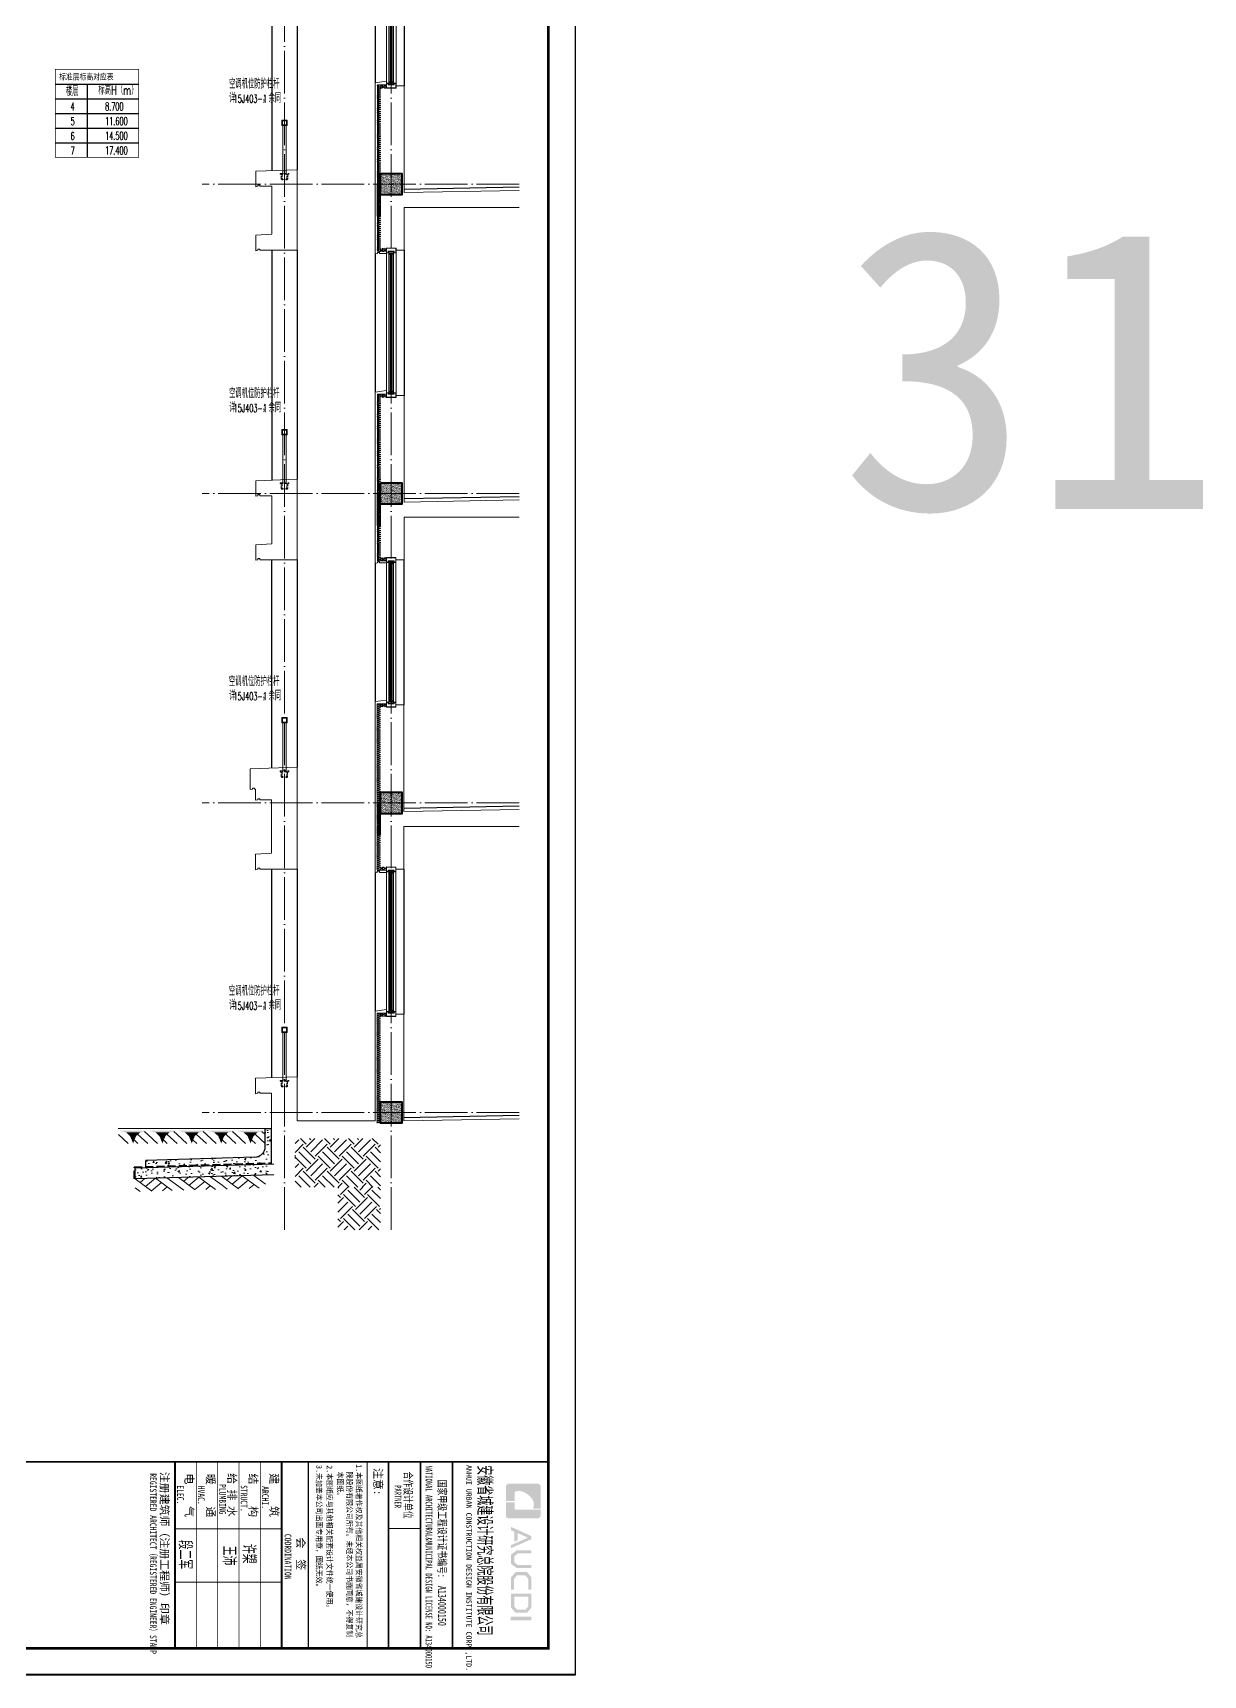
# Model space of a CAD drawing. Extents: x -518115 to 389031, y -231062 to 1628073.
# Drawn here: x 232998 to 243967, y -221678 to -206288 of the extents above; entities that cross this region are included whole.
import ezdxf

# ---------------------------------------------------------------- set-up
doc = ezdxf.new("R2010")
doc.units = 0
doc.header["$LTSCALE"] = 1000
doc.header["$MEASUREMENT"] = 0
doc.linetypes.add('DASH', pattern=[0.35, 0.25, -0.1])
doc.linetypes.add('DOTE', pattern=[2.42, 2, -0.2, 0.02, -0.2])
for name, color, linetype in [('C-Sheet-图框', 101, 'Continuous'), ('COLUMN', 9, 'Continuous'), ('DIM_SYMB', 3, 'Continuous'), ('PUB_TEXT', 4, 'Continuous'), ('图框', 140, 'Continuous'), ('图签文字', 147, 'Continuous'), ('看线', 251, 'Continuous'), ('立面-看线', 251, 'Continuous')]:
    doc.layers.add(name, color=color, linetype=linetype)
for name, color, linetype, lineweight in [('DOTE', 19, 'DOTE', 9), ('PUB_HATCH', 8, 'Continuous', 9), ('S_WINDOW', 144, 'Continuous', 15), ('WALL', 9, 'Continuous', 40), ('内粉刷', 37, 'Continuous', 9), ('填充', 251, 'Continuous', 5), ('立面-中轮廓线', 213, 'Continuous', 35), ('立面-栏杆', 105, 'Continuous', 15), ('粉刷', 251, 'Continuous', 9), ('细细', 250, 'Continuous', 0)]:
    doc.layers.add(name, color=color, linetype=linetype, lineweight=lineweight)
doc.layers.add('yichutu', color=7, linetype='Continuous', true_color=0xffffff, plot=False)
doc.styles.add('_TCH_DIM', font='SIMPLEX.shx', dxfattribs={"width": 0.7, "bigfont": 'GBCBIG.shx'})
doc.styles.add('C', font='')
doc.styles.add('HT', font='')
doc.styles.add('宋体', font='', dxfattribs={"height": 50})
doc.styles.add('建筑图签-1', font='', dxfattribs={"width": 0.7})
doc.styles.add('建筑图签-2', font='TXT.shx', dxfattribs={"width": 0.5, "bigfont": 'HZTXT.shx'})
doc.styles.get('C').set_extended_font_data('SimHei')
doc.styles.get('HT').set_extended_font_data('SimHei')
doc.styles.get('宋体').set_extended_font_data('SimSun')
doc.styles.get('建筑图签-1').set_extended_font_data('SimHei')
pattern_1 = [(50, (28072.99, 249033.25), (143.452037, -12.550427), [15, -165]), (355, (28072.99, 249033.25), (-27.750267, 150.438427), [12, -132]), (100.4514, (28084.94, 249032.2), (115.701876, 137.88791), [12.74804, -140.22842]), (46.1842, (28072.99, 249073.25), (213.44821, -33.1038), [22.5, -247.5]), (96.6356, (28090.77, 249070.5), (186.93254, 194.82357), [19.12206, -210.3426]), (351.1842, (28072.99, 249073.25), (186.93239, 194.82372), [18, -198]), (21, (28092.99, 249063.25), (119.38141, -80.52378), [15, -165]), (326, (28092.99, 249063.25), (48.663066, 145.03001), [12, -132]), (71.4514, (28102.93, 249056.54), (168.044526, 64.5061), [12.74804, -140.22842]), (37.5, (28072.986, 249033.25), (2.431971, 66.578771), [0, -130.4, 0, -134, 0, -132.5]), (7.5, (28072.986, 249033.25), (52.613907, 78.882342), [0, -76.4, 0, -127.4, 0, -50.5]), (327.5, (28028.386, 249033.25), (106.764487, -4.510974), [0, -50, 0, -156, 0, -207]), (317.5, (28008.39, 249033.25), (116.637234, 20.020996), [0, -65, 0, -103.6, 0, -147])]
pattern_2 = [(0, (-811253.24, -385446.952), (16.66875, 9.623705), [11.1125, -22.225]), (120, (-811253.24, -385446.952), (-16.66874801, 9.62370845), [11.1125, -22.225]), (60, (-811253.24, -385446.952), (1.99e-06, 19.24741345), [-22.225, 11.1125])]
pattern_3 = [(315, (-218910.2607, -140541.0897), (-1.767766953, -1.767766953), []), (315, (-218909.0822, -140541.0897), (-1.767766953, -1.767766953), [])]
pattern_4 = [(315, (-218910.2607, -141979.3279), (-1.767766953, -1.767766953), []), (315, (-218909.0822, -141979.3279), (-1.767766953, -1.767766953), [])]
pattern_5 = [(0, (-1508772.157, -481665.907), (16.66875, 9.623705), [11.1125, -22.225]), (120, (-1508772.157, -481665.907), (-16.66874801, 9.62370845), [11.1125, -22.225]), (60, (-1508772.157, -481665.907), (1.99e-06, 19.24741345), [-22.225, 11.1125])]

# ---------------------------------------------------------------- blocks, each defined once
blk = doc.blocks.new('院标1')
h = blk.add_hatch(color=150)
h.dxf.hatch_style = 1
h.set_gradient(color1=(33, 113, 253), color2=(33, 113, 253), tint=1, name='INVCURVED')
edge = h.paths.add_edge_path()
edge.add_spline(control_points=[(116373, 648379), (116379, 648379), (116382, 648379), (116391, 648379), (116391, 648379), (116391, 648379), (116616, 648379), (116616, 648379), (116616, 648379), (116616, 648379), (116616, 648054), (116616, 648054), (116616, 648054), (116616, 648054), (116108, 648054), (116108, 648054), (116108, 648054), (116028, 648054), (115963, 648111), (115963, 648199), (115963, 648199), (115963, 648199), (115963, 649215), (115963, 649215), (115963, 649215), (115963, 649295), (116018, 649360), (116108, 649360), (116108, 649360), (116108, 649360), (116897, 649360), (116897, 649360), (116897, 649360), (116897, 649360), (116897, 649080), (116897, 649080), (116897, 649080), (116897, 649080), (116566, 649140), (116356, 648859), (116356, 648859), (116245, 648719), (116240, 648545), (116247, 648466), (116247, 648466), (116254, 648386), (116247, 648466), (116247, 648466), (116247, 648466), (116247, 648466), (116258, 648374), (116373, 648379)], knot_values=[0, 0, 0, 0, 0.071429, 0.071429, 0.071429, 0.107143, 0.142857, 0.142857, 0.142857, 0.178571, 0.214286, 0.214286, 0.214286, 0.25, 0.285714, 0.285714, 0.285714, 0.321429, 0.357143, 0.357143, 0.357143, 0.392857, 0.428571, 0.428571, 0.428571, 0.464286, 0.5, 0.5, 0.5, 0.535714, 0.571429, 0.571429, 0.571429, 0.607143, 0.642857, 0.642857, 0.642857, 0.678571, 0.714286, 0.714286, 0.714286, 0.75, 0.785714, 0.785714, 0.785714, 0.821429, 0.857143, 0.857143, 0.857143, 0.928571, 1, 1, 1, 1], degree=3, periodic=0)
h = blk.add_hatch(color=150)
h.dxf.hatch_style = 1
h.set_gradient(color1=(33, 113, 253), color2=(33, 113, 253), tint=1, name='INVCURVED')
edge = h.paths.add_edge_path()
edge.add_spline(control_points=[(117268, 649215), (117268, 649215), (117268, 648199), (117268, 648199), (117268, 648199), (117268, 648114), (117212, 648054), (117123, 648054), (117123, 648054), (117123, 648054), (116663, 648054), (116663, 648054), (116663, 648054), (116663, 648054), (116663, 648379), (116663, 648379), (116663, 648379), (116663, 648379), (116865, 648379), (116865, 648379), (116865, 648379), (116907, 648379), (116941, 648413), (116941, 648455), (116941, 648455), (116941, 648455), (116941, 649360), (116941, 649360), (116941, 649360), (116941, 649360), (117123, 649360), (117123, 649360), (117123, 649360), (117204, 649360), (117268, 649306), (117268, 649215)], knot_values=[0, 0, 0, 0, 0.1, 0.1, 0.1, 0.15, 0.2, 0.2, 0.2, 0.25, 0.3, 0.3, 0.3, 0.35, 0.4, 0.4, 0.4, 0.45, 0.5, 0.5, 0.5, 0.55, 0.6, 0.6, 0.6, 0.65, 0.7, 0.7, 0.7, 0.75, 0.8, 0.8, 0.8, 0.9, 1, 1, 1, 1], degree=3, periodic=0)
blk = doc.blocks.new('GFDDDDRG')
at = {"layer": '图框'}
h = blk.add_hatch(color=256, dxfattribs=at)
h.paths.add_polyline_path([(922489, -158906), (922489, -158969), (922104, -158969), (922104, -158906)])
h.paths.add_polyline_path([(922431, -158530), (922168, -158530), (922168, -158710), (922221, -158772), (922380, -158772), (922431, -158712)], flags=16)
h.paths.add_polyline_path([(922490, -158471), (922109, -158471), (922109, -158732), (922194, -158831), (922408, -158831), (922490, -158733)])
h.paths.add_polyline_path([(922492, -158399), (922434, -158399), (922434, -158196), (922378, -158129), (922219, -158129), (922167, -158196), (922167, -158400), (922107, -158400), (922107, -158169), (922194, -158067), (922408, -158067), (922492, -158166)])
h.paths.add_polyline_path([(922491, -157658), (922491, -157718), (922235, -157718), (922170, -157775), (922170, -157880), (922235, -157937), (922491, -157937), (922491, -157994), (922217, -157994), (922108, -157912), (922108, -157743), (922218, -157658)])
h.paths.add_polyline_path([(922490, -157392), (922490, -157450), (922108, -157621), (922108, -157564), (922425, -157423), (922231, -157335), (922231, -157471), (922173, -157501), (922173, -157311), (922107, -157282), (922107, -157220)])
for p, q in [((920410, -156002), (920410, -159502)), ((921010, -156002), (921010, -159502)), ((921010, -156002), (921010, -159502))]:
    blk.add_line(p, q, dxfattribs=at)
blk.add_lwpolyline([(923310, -107437), (923310, -159999), (893610, -159999), (893610, -107437)], close=True, dxfattribs=at)
blk.add_lwpolyline([(923310, -107437), (923310, -159999), (893610, -159999), (893610, -107437)], close=True, dxfattribs=at)
at = {"layer": '图框', "const_width": 50}
blk.add_lwpolyline([(894110, -159499), (922810, -159499), (922810, -108687), (894110, -108687)], close=True, dxfattribs=at)
at = {"layer": '图框'}
for points, const_width in [([(894110, -156002), (922810, -156002)], 35), ([(915810, -156006), (915810, -159506)], 35), ([(916210, -156006), (916210, -159506)], 17.5), ([(916610, -156006), (916610, -159506)], 17.5), ([(917010, -156006), (917010, -159506)], 17.5), ([(917410, -156006), (917410, -159506)], 17.5), ([(917810, -156006), (917810, -159506)], 35), ([(917810, -156006), (917810, -159506)], 35), ([(918310, -156006), (918310, -159506)], 30), ([(919410, -156002), (919410, -159502)], 17.5), ([(919810, -156002), (919810, -159502)], 30), ([(919810, -156002), (919810, -159502)], 30), ([(920410, -156002), (920410, -159502)], 30), ([(920410, -156002), (920410, -159502)], 30), ([(921010, -156002), (921010, -159502)], 30), ([(917810, -157256), (915810, -157256)], 17.5), ([(920410, -157252), (919810, -157252)], 17.5), ([(917810, -158256), (915810, -158256)], 17.5)]:
    blk.add_lwpolyline(points, dxfattribs=dict(at, const_width=const_width))
at = {"xscale": 0.5, "yscale": 0.5, "zscale": 0.5, "rotation": 270}
blk.add_blockref('院标1', (597985, -98428), dxfattribs=at)
at = {"layer": '图框'}
for s, height, style, width, p in [(' 2.本图纸应与其他相关配套设计文件统一使用。 ', 105, 'HT', 0.88, (918656, -155989)), ('1.本图纸著作权及其他相关权益属安徽省城建设计研究总', 105, 'HT', 0.88, (919206, -156045)), ('REGISTERED ARCHITECT（REGISTERED ENGINEER）STAMP', 125, '建筑图签-1', 0.7, (915339, -156216)), ('3.未加盖本公司出图专用章，图纸无效。', 105, 'HT', 0.88, (918459, -156061)), ('本图纸。', 105, 'HT', 0.88, (918854, -156184)), ('院股份有限公司所有。未经本公司书面同意，不得复制', 105, 'HT', 0.88, (919029, -156184)), ('NATIONAL ARCHITECTURAL&MUNICIPAL DESIGN LICENSE NO: A134000150', 125, '建筑图签-1', 0.6, (920507, -156070)), ('ANHUI URBAN CONSTRUCTION DESIGN INSTITUTE CORP.,LTD.', 100, '建筑图签-1', 0.91, (921271, -156061)), ('ELEC.', 125, '建筑图签-1', 0.7, (915850, -156441)), ('HVAC.', 125, '建筑图签-1', 0.7, (916242, -156449)), ('PLUMBING', 125, '建筑图签-1', 0.7, (916639, -156417)), ('STRUCT.', 125, '建筑图签-1', 0.7, (917042, -156437)), ('ARCHI.', 125, '建筑图签-1', 0.7, (917441, -156457)), ('PARTNER', 125, '建筑图签-1', 0.6, (919927, -156439)), ('COORDINATION', 125, '建筑图签-1', 0.7, (917866, -157352))]:
    blk.add_text(s, height=height, rotation=270, dxfattribs=dict(at, style=style, width=width)).set_placement(p)
at = {"layer": '图签文字', "color": 7, "style": '建筑图签-1'}
for s, p in [('注册建筑师（注册工程师）印章', (915537, -156190)), ('电    气', (916001, -156219)), ('暖    通', (916401, -156224)), ('给 排 水', (916802, -156214)), ('结    构', (917199, -156219)), ('建    筑', (917593, -156217)), ('注意:', (919541, -156118)), ('会  签', (918094, -157419))]:
    blk.add_text(s, height=150, rotation=270, dxfattribs=at).set_placement(p)
for s, height, width, p in [('合作设计单位', 150, 0.7, (920105, -156184)), ('国家甲级工程设计证书编号:  A134000150', 150, 0.7, (920743, -156338)), ('安徽省城建设计研究总院股份有限公司', 250, 0.55, (921498, -156066))]:
    blk.add_text(s, height=height, rotation=270, dxfattribs=dict(at, width=width)).set_placement(p)
at = {"layer": '图签文字', "color": 1, "style": '建筑图签-2', "width": 0.7}
for s, p in [('段二军', (915876, -157462)), ('王沛', (916703, -157575)), ('许槊', (917074, -157539))]:
    blk.add_text(s, height=250, rotation=270, dxfattribs=at).set_placement(p)
blk = doc.blocks.new('yct-1051-594-26275-14850-25-1002.0')
at = {"layer": 'yichutu', "color": 7, "true_color": 0xffffff}
blk.add_lwpolyline([(0, 0), (0, 14850), (26275, 14850), (26275, 0)], close=True, dxfattribs=at)
blk = doc.blocks.new('$LinePat$素土夯实')
at = {"color": 0}
for p, q in [((0, -210), (210, 0)), ((120, -300), (420, 0)), ((420, 0), (608, -188)), ((495, -300), (795, 0)), ((615, 0), (705, -90)), ((210, -210), (300, -300)), ((315, -105), (502, -293)), ((705, -300), (795, -210))]:
    blk.add_line(p, q, dxfattribs=at)
blk = doc.blocks.new('$LinePat$自然土壤')
at = {"color": 0}
for p, q in [((0, -90), (71, -19)), ((0, -300), (211, -89)), ((210, -300), (286, -224)), ((420, -300), (630, -90))]:
    blk.add_line(p, q, dxfattribs=at)
for points in [[(0, 0), (630, 0), (168, -45), (462, -45)], [(168, -45), (462, -45), (252, -132), (378, -132)], [(252, -132), (378, -132), (315, -300)]]:
    blk.add_solid(points, dxfattribs=at)
blk = doc.blocks.new('sanshui')
at = {"layer": '粉刷'}
h = blk.add_hatch(dxfattribs=at)
h.set_pattern_fill('混凝土', color=256, scale=20)
h.set_pattern_definition(pattern_1)
edge = h.paths.add_edge_path()
edge.add_line((346318, 427330), (346258, 427330))
edge.add_line((346258, 427330), (346258, 427160))
edge.add_arc((346158, 427160), 100, 271.7184, 360, ccw=False)
edge.add_line((346161, 427060), (345138, 427030))
edge.add_line((345138, 427030), (345138, 426970))
edge.add_line((345138, 426970), (346318, 427005))
edge.add_line((346318, 427005), (346318, 427330))
h = blk.add_hatch(dxfattribs=at)
h.set_pattern_fill('混凝土', color=256, scale=20)
h.set_pattern_definition(pattern_1)
h.paths.add_polyline_path([(346338, 426896), (346338, 426996), (345038, 426957), (345038, 426857)])
at = {"layer": 'COLUMN'}
for p, q in [((346258, 427330), (346318, 427330)), ((346258, 427160), (346258, 427330)), ((346318, 426995), (346318, 427330)), ((346338, 426996), (345038, 426957)), ((345038, 426857), (345038, 426957)), ((346161, 427060), (345138, 427030)), ((345138, 426960), (345138, 427030)), ((346338, 426896), (345038, 426857))]:
    blk.add_line(p, q, dxfattribs=at)
blk.add_arc((346158, 427160), 100, 271.7184, 0, dxfattribs=at)
at = {"layer": '立面-中轮廓线', "linetype": 'DASH', "ltscale": 0.3}
blk.add_lwpolyline([(345028, 426857), (345028, 426966), (346318, 427005)], dxfattribs=at)
at = {"layer": '粉刷'}
blk.add_line((344881, 427330), (346258, 427330), dxfattribs=at)
at = {"layer": '粉刷', "yscale": 0.4, "zscale": 0.4}
for name, p, xscale, rotation in [('$LinePat$自然土壤', (345157, 427310), -0.4369306507241237, 359.9999999999903), ('$LinePat$自然土壤', (345432, 427310), -0.4369306507241237, 359.9999999999903), ('$LinePat$自然土壤', (345707, 427310), -0.4369306507241237, 359.9999999999903), ('$LinePat$自然土壤', (345983, 427310), -0.4369306507241237, 359.9999999999903), ('$LinePat$自然土壤', (346258, 427310), -0.4369306507241237, 359.9999999999903), ('$LinePat$素土夯实', (345444, 426869), -0.5117605352322558, 1.718358001643932), ('$LinePat$素土夯实', (345851, 426881), -0.5117605352322558, 1.718358001643932), ('$LinePat$素土夯实', (346258, 426893), -0.5117605352322558, 1.718358001643932)]:
    blk.add_blockref(name, p, dxfattribs=dict(at, xscale=xscale, rotation=rotation))
blk = doc.blocks.new('zrszerf')
at = {"layer": '细细'}
h = blk.add_hatch(dxfattribs=at)
h.set_pattern_fill('金属', color=256, style=0)
h.set_pattern_definition(pattern_3)
h.paths.add_polyline_path([(257695, 608543), (257715, 608543), (257715, 608557), (257765, 608557), (257765, 608543), (257785, 608543), (257785, 608588), (257695, 608588)])
h.paths.add_polyline_path([(257713, 608559), (257713, 608545), (257697, 608545), (257697, 608586), (257783, 608586), (257783, 608545), (257767, 608545), (257767, 608559)], flags=16)
h = blk.add_hatch(dxfattribs=at)
h.set_pattern_fill('金属', color=256, style=0)
h.set_pattern_definition(pattern_3)
h.paths.add_polyline_path([(257762, 608555), (257762, 608530), (257750, 608530), (257750, 608540), (257729, 608540), (257729, 608530), (257717, 608530), (257717, 608555)])
h.paths.add_polyline_path([(257719, 608553), (257719, 608532), (257727, 608532), (257727, 608542), (257752, 608542), (257752, 608532), (257760, 608532), (257760, 608553)], flags=16)
h = blk.add_hatch(color=256, dxfattribs=at)
edge = h.paths.add_edge_path()
edge.add_line((257735, 608540), (257735, 608528))
edge.add_arc((257740, 608520), 9.44, 61.5175, 118.4825, ccw=False)
edge.add_line((257744, 608528), (257744, 608540))
edge.add_arc((257740, 608548), 9.44, 241.5175, 298.4825, ccw=False)
h = blk.add_hatch(dxfattribs=at)
h.set_pattern_fill('金属', color=256, style=0)
h.set_pattern_definition(pattern_4)
h.paths.add_polyline_path([(257695, 607233), (257715, 607233), (257715, 607220), (257765, 607220), (257765, 607233), (257785, 607233), (257785, 607188), (257695, 607188)])
h.paths.add_polyline_path([(257713, 607218), (257713, 607231), (257697, 607231), (257697, 607190), (257783, 607190), (257783, 607231), (257767, 607231), (257767, 607218)], flags=16)
h = blk.add_hatch(dxfattribs=at)
h.set_pattern_fill('金属', color=256, style=0)
h.set_pattern_definition(pattern_4)
h.paths.add_polyline_path([(257762, 607222), (257762, 607247), (257750, 607247), (257750, 607237), (257729, 607237), (257729, 607247), (257717, 607247), (257717, 607222)])
h.paths.add_polyline_path([(257719, 607224), (257719, 607245), (257727, 607245), (257727, 607235), (257752, 607235), (257752, 607245), (257760, 607245), (257760, 607224)], flags=16)
h = blk.add_hatch(color=256, dxfattribs=at)
edge = h.paths.add_edge_path()
edge.add_line((257735, 607237), (257735, 607249))
edge.add_arc((257740, 607257), 9.44, 241.5175, 298.4825)
edge.add_line((257744, 607249), (257744, 607237))
edge.add_arc((257740, 607229), 9.44, 61.5175, 118.4825)
at = {"layer": 'S_WINDOW'}
for p, q in [((257695, 607233), (257695, 608543)), ((257717, 607247), (257717, 608530)), ((257762, 607247), (257762, 608530)), ((257785, 607233), (257785, 608543))]:
    blk.add_line(p, q, dxfattribs=at)
for points in [[(257785, 608588), (257785, 608543), (257765, 608543), (257765, 608557), (257715, 608557), (257715, 608543), (257695, 608543), (257695, 608588)], [(257783, 608586), (257783, 608545), (257767, 608545), (257767, 608559), (257713, 608559), (257713, 608545), (257697, 608545), (257697, 608586)], [(257762, 608555), (257762, 608530), (257750, 608530), (257750, 608540), (257729, 608540), (257729, 608530), (257717, 608530), (257717, 608555)], [(257760, 608553), (257760, 608532), (257752, 608532), (257752, 608542), (257727, 608542), (257727, 608532), (257719, 608532), (257719, 608553)], [(257785, 607188), (257785, 607233), (257765, 607233), (257765, 607220), (257715, 607220), (257715, 607233), (257695, 607233), (257695, 607188)], [(257783, 607190), (257783, 607231), (257767, 607231), (257767, 607218), (257713, 607218), (257713, 607231), (257697, 607231), (257697, 607190)], [(257762, 607222), (257762, 607247), (257750, 607247), (257750, 607237), (257729, 607237), (257729, 607247), (257717, 607247), (257717, 607222)], [(257760, 607224), (257760, 607245), (257752, 607245), (257752, 607235), (257727, 607235), (257727, 607245), (257719, 607245), (257719, 607224)]]:
    blk.add_lwpolyline(points, close=True, dxfattribs=at)
at = {"layer": '细细'}
for points in [[(257729, 608530), (257729, 607247)], [(257735, 607249), (257735, 608540)], [(257744, 607249), (257744, 608540)], [(257750, 608530), (257750, 607247)]]:
    blk.add_lwpolyline(points, dxfattribs=at)
for points in [[(257735, 608540), (257735, 608528, -0.253805), (257744, 608528), (257744, 608540, -0.253805)], [(257735, 607237), (257735, 607249, 0.253805), (257744, 607249), (257744, 607237, 0.253805)]]:
    blk.add_lwpolyline(points, format="xyb", close=True, dxfattribs=at)
blk = doc.blocks.new('A$C01BC52BD')
at = {"layer": '立面-栏杆'}
for p, q in [((-15, 0), (-15, 450)), ((15, 450), (15, 0))]:
    blk.add_line(p, q, dxfattribs=at)
at = {"layer": '立面-栏杆', "linetype": 'DASH', "ltscale": 0.1}
for p, q in [((40, 0), (-40, 0)), ((-40, 0), (-40, -7)), ((40, -7), (40, 0)), ((-40, -7), (-30, -7)), ((-30, -7), (-30, -51)), ((-22, -7), (22, -7)), ((-22, -51), (-22, -7)), ((-15, -53), (-21, -53)), ((-21, -60), (-15, -60)), ((-13, -57), (-13, -56)), ((13, -56), (13, -57)), ((21, -53), (15, -53)), ((15, -60), (21, -60)), ((22, -7), (22, -51)), ((30, -7), (40, -7)), ((30, -51), (30, -7))]:
    blk.add_line(p, q, dxfattribs=at)
at = {"layer": '立面-栏杆'}
for points in [[(25, 500), (-25, 500), (-25, 450), (25, 450)], [(19, 494), (-19, 494), (-19, 456), (19, 456)]]:
    blk.add_lwpolyline(points, close=True, dxfattribs=at)
at = {"layer": '立面-栏杆', "linetype": 'DASH', "ltscale": 0.1}
for centre, major_axis, start_param, end_param in [((-21, -51), (6.36, 6.36), 2.356194, 3.926991), ((-21, -51), (1.27, 1.27), 2.356194, 3.926991), ((-15, -56), (1.91, 1.91), 5.497787, 7.068583), ((-15, -57), (1.91, 1.91), 3.926991, 5.497787), ((15, -56), (1.91, 1.91), 0.785398, 2.356194), ((17, -55), (3.53, 3.53), 2.748894, 3.534292), ((21, -51), (-6.36, 6.36), 2.356194, 3.926991), ((21, -51), (-1.27, 1.27), 2.356194, 3.926991)]:
    blk.add_ellipse(centre, major_axis=major_axis, ratio=1, start_param=start_param, end_param=end_param, dxfattribs=at)
blk = doc.blocks.new('A$C2F8614E4')
at = {"layer": 'PUB_TEXT', "style": '_TCH_DIM'}
for s, height, width, p in [('空调机位防护栏杆', 84.4, 0.7, (-495, 296)), ('详', 84.4, 0.7, (-495, 163)), ('15J403-1', 74.4, 0.494118, (-452, 163)), ('，余同', 84.4, 0.7, (-183, 163))]:
    blk.add_text(s, height=height, dxfattribs=dict(at, width=width)).set_placement(p)
blk = doc.blocks.new('HFHFHTFHSD')
at = {"layer": '立面-看线'}
h = blk.add_hatch(dxfattribs=at)
h.set_pattern_fill('HONEY', color=256, scale=7)
h.set_pattern_definition(pattern_2)
h.paths.add_polyline_path([(933746, -117386), (933776, -117386), (933776, -116386), (933831, -116386), (933831, -116356), (933746, -116356)])
h = blk.add_hatch(dxfattribs=at)
h.set_pattern_fill('碎沙', color=256, scale=4)
h.set_pattern_definition([(37.5, (132722.289, -502748.035), (-0.32000626, 9.78826475), [0, -7.7216, 0, -8.636, 0, -8.255]), (7.5, (132722.29, -502748.035), (8.99046566, 14.33650201), [0, -4.1656, 0, -6.9596, 0, -2.667]), (327.5, (132716.041, -502748.035), (15.819847405, 0.02874369), [0, -2.54, 0, -9.144, 0, -11.938]), (317.5, (132716.041, -502748.035), (15.27112905, 4.45858647), [0, -1.27, 0, -5.9944, 0, -6.858])])
h.paths.add_polyline_path([(933776, -117386), (933976, -117386), (933976, -117186), (933776, -117186)])
h = blk.add_hatch(dxfattribs=at)
h.set_pattern_fill('HONEY', color=256, scale=7)
h.set_pattern_definition(pattern_2)
h.paths.add_polyline_path([(933746, -117386), (933776, -117386), (933776, -117886), (933831, -117886), (933831, -117916), (933746, -117916)])
at = {"layer": 'PUB_HATCH', "color": 215, "true_color": 0xa953a0}
for points in [[(933746, -117386), (933746, -116356), (933831, -116356)], [(933831, -117916), (933746, -117916), (933746, -117386)]]:
    blk.add_lwpolyline(points, dxfattribs=at)
at = {"layer": 'WALL'}
blk.add_lwpolyline([(933776, -117186), (933976, -117186), (933976, -117386), (933776, -117386)], close=True, dxfattribs=at)
at = {"layer": '内粉刷'}
blk.add_line((933726, -117386), (933726, -117936), dxfattribs=at)
for points in [[(933726, -117386), (933726, -116336), (933831, -116321)], [(933921, -116366), (933996, -116366), (933996, -117366)], [(932646, -117906), (932996, -117906), (932996, -117151), (932606, -117166), (932606, -117306)], [(932646, -117306), (932646, -117296), (932626, -117296), (932626, -117306), (932606, -117311), (932606, -117306)], [(932646, -117306), (932756, -117306), (932756, -117756), (932606, -117766), (932606, -117906)], [(935074, -117346), (933996, -117366)], [(933921, -117906), (933996, -117906), (933996, -117506), (935074, -117506)], [(932596, -117936), (932596, -117936)], [(932646, -117906), (932646, -117896), (932626, -117896), (932626, -117906), (932606, -117911), (932606, -117906)], [(933766, -117936), (933766, -117926), (933746, -117926), (933746, -117936), (933726, -117941), (933726, -117936)], [(933766, -117936), (933831, -117936)]]:
    blk.add_lwpolyline(points, dxfattribs=at)
at = {"layer": '看线'}
for p, q in [((932756, -115006), (932756, -117160)), ((932996, -115006), (932996, -117151)), ((933726, -115036), (933726, -116336)), ((933996, -115006), (933996, -116366))]:
    blk.add_line(p, q, dxfattribs=at)
at = {"layer": '看线', "color": 32}
blk.add_lwpolyline([(935074, -117316), (933996, -117336)], dxfattribs=at)
for name, p in [('zrszerf', (676136, -723574)), ('A$C2F8614E4', (932851, -116686))]:
    blk.add_blockref(name, p)
at = {"xscale": -1}
blk.add_blockref('A$C01BC52BD', (932876, -117186), dxfattribs=at)
blk = doc.blocks.new('VDVDXAXFSFFX')
at = {"layer": 'PUB_HATCH'}
h = blk.add_hatch(dxfattribs=at)
h.set_pattern_fill('DOTS', color=251, scale=2, style=0)
h.set_pattern_definition([(0, (924712.4965, -148185.593), (1.5875, 3.175), [0, -3.175])])
h.paths.add_polyline_path([(924682, -148186), (924712, -148186), (924712, -147936), (924712, -147886), (924712, -147886), (924712, -147886), (924682, -147886)])
at = {"layer": 'PUB_HATCH', "color": 5}
blk.add_lwpolyline([(924712, -147886), (924682, -147886), (924682, -148186), (924712, -148186)], close=True, dxfattribs=at)

msp = doc.modelspace()

# ---------------------------------------------------------------- hatches: boundary and pattern name
at = {"layer": '填充'}
h = msp.add_hatch(dxfattribs=at)
h.set_pattern_fill('EARTH', color=250, scale=50, angle=45, style=0)
h.set_pattern_definition([(45, (-630052.46, -90418.95), (0, 224.506403), [158.75, -158.75]), (45, (-630094.56, -90376.86), (0, 224.506403), [158.75, -158.75]), (45, (-630136.65, -90334.77), (0, 224.506403), [158.75, -158.75]), (135, (-630136.65, -90306.7), (-224.506403, 0), [158.75, -158.75]), (135, (-630094.56, -90264.6), (-224.506403, 0), [158.75, -158.75]), (135, (-630052.46, -90222.51), (-224.506403, 0), [158.75, -158.75])])
h.paths.add_polyline_path([(235456.6, -217105), (236256.6, -217105), (236256.6, -216650), (235456.6, -216650)])
h = msp.add_hatch(dxfattribs=at)
h.set_pattern_fill('EARTH', color=250, scale=50, angle=45, style=0)
h.set_pattern_definition([(45, (-879241.66, -672698.41), (0, 224.506403), [158.75, -158.75]), (45, (-879283.76, -672656.31), (0, 224.506403), [158.75, -158.75]), (45, (-879325.85, -672614.22), (0, 224.506403), [158.75, -158.75]), (135, (-879325.85, -672586.16), (-224.506403, 0), [158.75, -158.75]), (135, (-879283.76, -672544.06), (-224.506403, 0), [158.75, -158.75]), (135, (-879241.66, -672501.97), (-224.506403, 0), [158.75, -158.75])])
h.paths.add_polyline_path([(236256.6, -217105), (235856.6, -217105), (235856.6, -217505), (236256.6, -217505)])
at = {"layer": '立面-看线'}
h = msp.add_hatch(dxfattribs=at)
h.set_pattern_fill('HONEY', color=256, scale=7)
h.set_pattern_definition(pattern_5)
h.paths.add_polyline_path([(236226.6, -213605), (236256.6, -213605), (236256.6, -212605), (236311.6, -212605), (236311.6, -212575), (236226.6, -212575)])
h = msp.add_hatch(dxfattribs=at)
h.set_pattern_fill('碎沙', color=256, scale=4)
h.set_pattern_definition([(37.5, (-564796.628, -598966.989), (-0.32000626, 9.78826475), [0, -7.7216, 0, -8.636, 0, -8.255]), (7.5, (-564796.628, -598966.989), (8.99046566, 14.33650201), [0, -4.1656, 0, -6.9596, 0, -2.667]), (327.5, (-564802.877, -598966.989), (15.819847405, 0.02874369), [0, -2.54, 0, -9.144, 0, -11.938]), (317.5, (-564802.877, -598966.989), (15.27112905, 4.45858647), [0, -1.27, 0, -5.9944, 0, -6.858])])
h.paths.add_polyline_path([(236256.6, -213605), (236456.6, -213605), (236456.6, -213405), (236256.6, -213405)])
h = msp.add_hatch(dxfattribs=at)
h.set_pattern_fill('HONEY', color=256, scale=7)
h.set_pattern_definition(pattern_5)
h.paths.add_polyline_path([(236226.6, -213605), (236256.6, -213605), (236256.6, -214105), (236311.6, -214105), (236311.6, -214135), (236226.6, -214135)])
h = msp.add_hatch(dxfattribs=at)
h.set_pattern_fill('HONEY', color=256, scale=7)
h.set_pattern_definition([(0, (-1508772.157, -484565.907), (16.66875, 9.623705), [11.1125, -22.225]), (120, (-1508772.157, -484565.907), (-16.66874801, 9.62370845), [11.1125, -22.225]), (60, (-1508772.157, -484565.907), (1.99e-06, 19.24741345), [-22.225, 11.1125])])
h.paths.add_polyline_path([(236226.6, -216505), (236256.6, -216505), (236256.6, -215505), (236311.6, -215505), (236311.6, -215475), (236226.6, -215475)])
h = msp.add_hatch(dxfattribs=at)
h.set_pattern_fill('碎沙', color=256, scale=4)
h.set_pattern_definition([(37.5, (-564796.628, -601866.989), (-0.32000626, 9.78826475), [0, -7.7216, 0, -8.636, 0, -8.255]), (7.5, (-564796.628, -601866.989), (8.99046566, 14.33650201), [0, -4.1656, 0, -6.9596, 0, -2.667]), (327.5, (-564802.877, -601866.989), (15.819847405, 0.02874369), [0, -2.54, 0, -9.144, 0, -11.938]), (317.5, (-564802.877, -601866.989), (15.27112905, 4.45858647), [0, -1.27, 0, -5.9944, 0, -6.858])])
h.paths.add_polyline_path([(236256.6, -216505), (236456.6, -216505), (236456.6, -216305), (236256.6, -216305)])

# ---------------------------------------------------------------- linework, layer by layer
at = {"layer": 'C-Sheet-图框', "color": 0}
for p, q in [((233208.6, -206767.6), (233991.4, -206767.6)), ((233208.6, -206767.6), (233991.4, -206767.6)), ((233508.9, -206767.6), (233508.9, -207455.1)), ((233208.6, -206905.1), (233991.4, -206905.1)), ((233208.6, -207042.6), (233991.4, -207042.6)), ((233208.6, -207180.1), (233991.4, -207180.1)), ((233208.6, -207317.6), (233991.4, -207317.6))]:
    msp.add_line(p, q, dxfattribs=at)
at = {"layer": 'C-Sheet-图框', "color": 0, "const_width": 6}
msp.add_lwpolyline([(233208.6, -207455.1), (233991.4, -207455.1), (233991.4, -206630.1), (233208.6, -206630.1)], close=True, dxfattribs=at)
at = {"layer": 'DOTE', "linetype": 'DOTE', "ltscale": 0.2}
for p, q in [((235356.6, -217505), (235356.6, -197905)), ((236356.6, -217505), (236356.6, -197905)), ((237555.1, -207705), (234586.4, -207705)), ((237555.1, -210605), (234586.4, -210605)), ((237555.1, -213505), (234586.4, -213505)), ((237555.1, -216405), (234586.4, -216405))]:
    msp.add_line(p, q, dxfattribs=at)
at = {"layer": 'PUB_HATCH', "color": 215, "true_color": 0xa953a0}
msp.add_line((235456.6, -216835), (235456.6, -216805), dxfattribs=at)
for points in [[(236226.6, -213605), (236226.6, -212575), (236311.6, -212575)], [(236311.6, -214135), (236226.6, -214135), (236226.6, -213605)], [(236226.6, -216505), (236226.6, -215475), (236311.6, -215475)]]:
    msp.add_lwpolyline(points, dxfattribs=at)
at = {"layer": 'WALL'}
for points in [[(236256.6, -213405), (236456.6, -213405), (236456.6, -213605), (236256.6, -213605)], [(236256.6, -216305), (236456.6, -216305), (236456.6, -216505), (236256.6, -216505)]]:
    msp.add_lwpolyline(points, close=True, dxfattribs=at)
at = {"layer": '内粉刷'}
for p, q in [((236206.6, -213605), (236206.6, -214155)), ((236206.6, -216420), (236206.6, -216485))]:
    msp.add_line(p, q, dxfattribs=at)
for points in [[(236206.6, -213605), (236206.6, -212555), (236311.6, -212540)], [(236401.6, -212585), (236476.6, -212585), (236476.6, -213585)], [(235126.6, -214125), (235476.6, -214125), (235476.6, -213170), (235036.6, -213185), (235036.6, -213375)], [(235076.6, -213375), (235076.6, -213365), (235056.6, -213365), (235056.6, -213375), (235036.6, -213380), (235036.6, -213375)], [(235076.6, -213375), (235086.6, -213375), (235086.6, -213475)], [(235126.6, -213475), (235126.6, -213465), (235106.6, -213465), (235106.6, -213475), (235086.6, -213480), (235086.6, -213475)], [(235126.6, -213475), (235236.6, -213475), (235236.6, -213975), (235086.6, -213985), (235086.6, -214125)], [(237555.1, -213565), (236476.6, -213585)], [(236401.6, -214125), (236476.6, -214125), (236476.6, -213725), (237555.1, -213725)], [(235126.6, -214125), (235126.6, -214115), (235106.6, -214115), (235106.6, -214125), (235086.6, -214130), (235086.6, -214125)], [(236246.6, -214155), (236246.6, -214145), (236226.6, -214145), (236226.6, -214155), (236206.6, -214160), (236206.6, -214155)], [(236246.6, -214155), (236311.6, -214155)], [(236206.6, -216420), (236206.6, -215455), (236311.6, -215440)], [(236401.6, -215485), (236476.6, -215485), (236476.6, -216485)], [(236206.6, -216485), (235476.6, -216485), (235476.6, -216070), (235086.6, -216085), (235086.6, -216225)], [(235126.6, -216225), (235126.6, -216215), (235106.6, -216215), (235106.6, -216225), (235086.6, -216230), (235086.6, -216225)], [(235126.6, -216225), (235236.6, -216225), (235236.6, -216555)], [(237555.1, -216465), (236476.6, -216485)], [(235076.6, -216855), (235076.6, -216855)]]:
    msp.add_lwpolyline(points, dxfattribs=at)
at = {"layer": '看线'}
for p, q in [((235236.6, -211225), (235236.6, -213178.2)), ((235476.6, -211225), (235476.6, -213170)), ((236206.6, -211255), (236206.6, -212555)), ((236476.6, -211225), (236476.6, -212585)), ((235236.6, -214125), (235236.6, -216079.3)), ((235476.6, -214125), (235476.6, -216070)), ((236206.6, -214155), (236206.6, -215455)), ((236476.6, -214125), (236476.6, -215485))]:
    msp.add_line(p, q, dxfattribs=at)
at = {"layer": '看线', "color": 32}
for points in [[(237555.1, -213535), (236476.6, -213555)], [(237555.1, -216435), (236476.6, -216455)]]:
    msp.add_lwpolyline(points, dxfattribs=at)

# ---------------------------------------------------------------- block references
at = {"xscale": 0.5, "yscale": 0.5, "zscale": 0.5}
msp.add_blockref('GFDDDDRG', (-223574.4, -141678.5), dxfattribs=at)
for name, p in [('HFHFHTFHSD', (-697518.9, -90419)), ('VDVDXAXFSFFX', (-688455.9, -59819.4)), ('HFHFHTFHSD', (-697518.9, -93319)), ('VDVDXAXFSFFX', (-688455.9, -62719.4)), ('zrszerf', (-21383.3, -819793.4)), ('A$C2F8614E4', (235331.6, -212705)), ('VDVDXAXFSFFX', (-688455.9, -65619.4)), ('zrszerf', (-21383.3, -822693.4)), ('A$C2F8614E4', (235331.6, -215605)), ('sanshui', (-111081.5, -643884.7))]:
    msp.add_blockref(name, p)
at = {"xscale": -1}
for p in [(235356.6, -213205), (235356.6, -216105)]:
    msp.add_blockref('A$C01BC52BD', p, dxfattribs=at)
at = {"layer": 'yichutu', "rotation": 270}
msp.add_blockref('yct-1051-594-26275-14850-25-1002.0', (223230.5, -195397), dxfattribs=at)

# ---------------------------------------------------------------- texts
at = {"layer": 'DIM_SYMB', "color": 6, "style": 'C'}
msp.add_text('31', height=2628.69, dxfattribs=at).set_placement((240562.6, -210749.9))
at = {"layer": 'PUB_TEXT', "color": 2, "style": '宋体', "width": 0.8}
msp.add_text('标准层标高对应表', height=56.96, dxfattribs=at).set_placement((233244.6, -206727.7))
at = {"layer": 'PUB_TEXT', "style": '_TCH_DIM'}
for s, height, width, p in [('楼层', 84.4, 0.7, (233307.7, -206878.1)), ('标高H（m）', 84.4, 0.7, (233612.2, -206867)), ('4', 74.4, 0.494118, (233352, -207016.3)), ('8.700', 74.38, 0.494118, (233675.4, -207014.4)), ('5', 74.4, 0.494118, (233352, -207153.8)), ('11.600', 74.38, 0.494118, (233675.4, -207151.9)), ('6', 74.4, 0.494118, (233352, -207291.3)), ('14.500', 74.38, 0.494118, (233675.4, -207289.4)), ('7', 74.4, 0.494118, (233352, -207428.8)), ('17.400', 74.38, 0.494118, (233675.4, -207426.9))]:
    msp.add_text(s, height=height, dxfattribs=dict(at, width=width)).set_placement(p)

doc.saveas('drawing.dxf')
